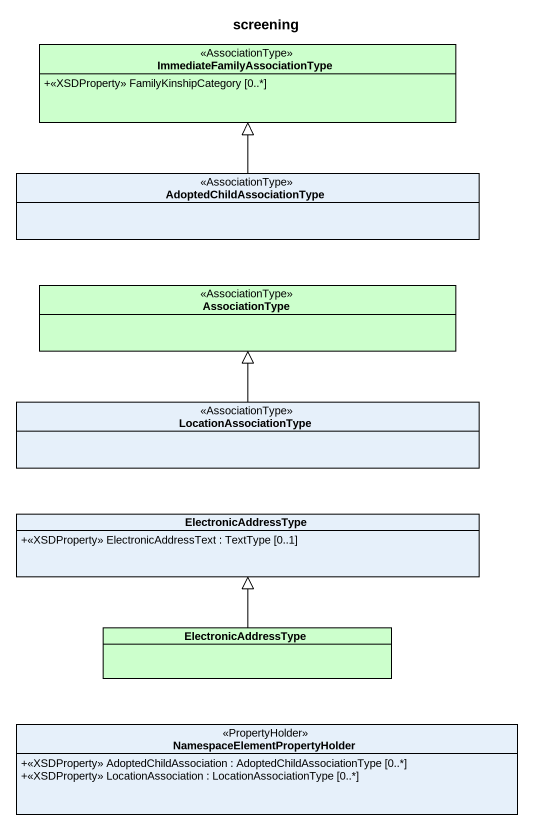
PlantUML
@startuml
title screening
hide circle
hide empty members
skinparam classAttributeIconSize 0
class "ImmediateFamilyAssociationType" as ImmediateFamilyAssociationTy <<AssociationType>> #CCFFCC {
  +<<XSDProperty>> FamilyKinshipCategory [0..*]
}
class AdoptedChildAssociationType <<AssociationType>>
class AssociationType <<AssociationType>> #CCFFCC
class LocationAssociationType <<AssociationType>>
class ElectronicAddressType {
  +<<XSDProperty>> ElectronicAddressText : TextType [0..1]
}
class "ElectronicAddressType" as ElectronicAddressType_2 #CCFFCC
class "NamespaceElementPropertyHolder" as NamespaceElementPropertyHold <<PropertyHolder>> {
  +<<XSDProperty>> AdoptedChildAssociation : AdoptedChildAssociationType [0..*]
  +<<XSDProperty>> LocationAssociation : LocationAssociationType [0..*]
}
AdoptedChildAssociationType -up-|> ImmediateFamilyAssociationTy
LocationAssociationType -up-|> AssociationType
ElectronicAddressType_2 -up-|> ElectronicAddressType
@enduml
